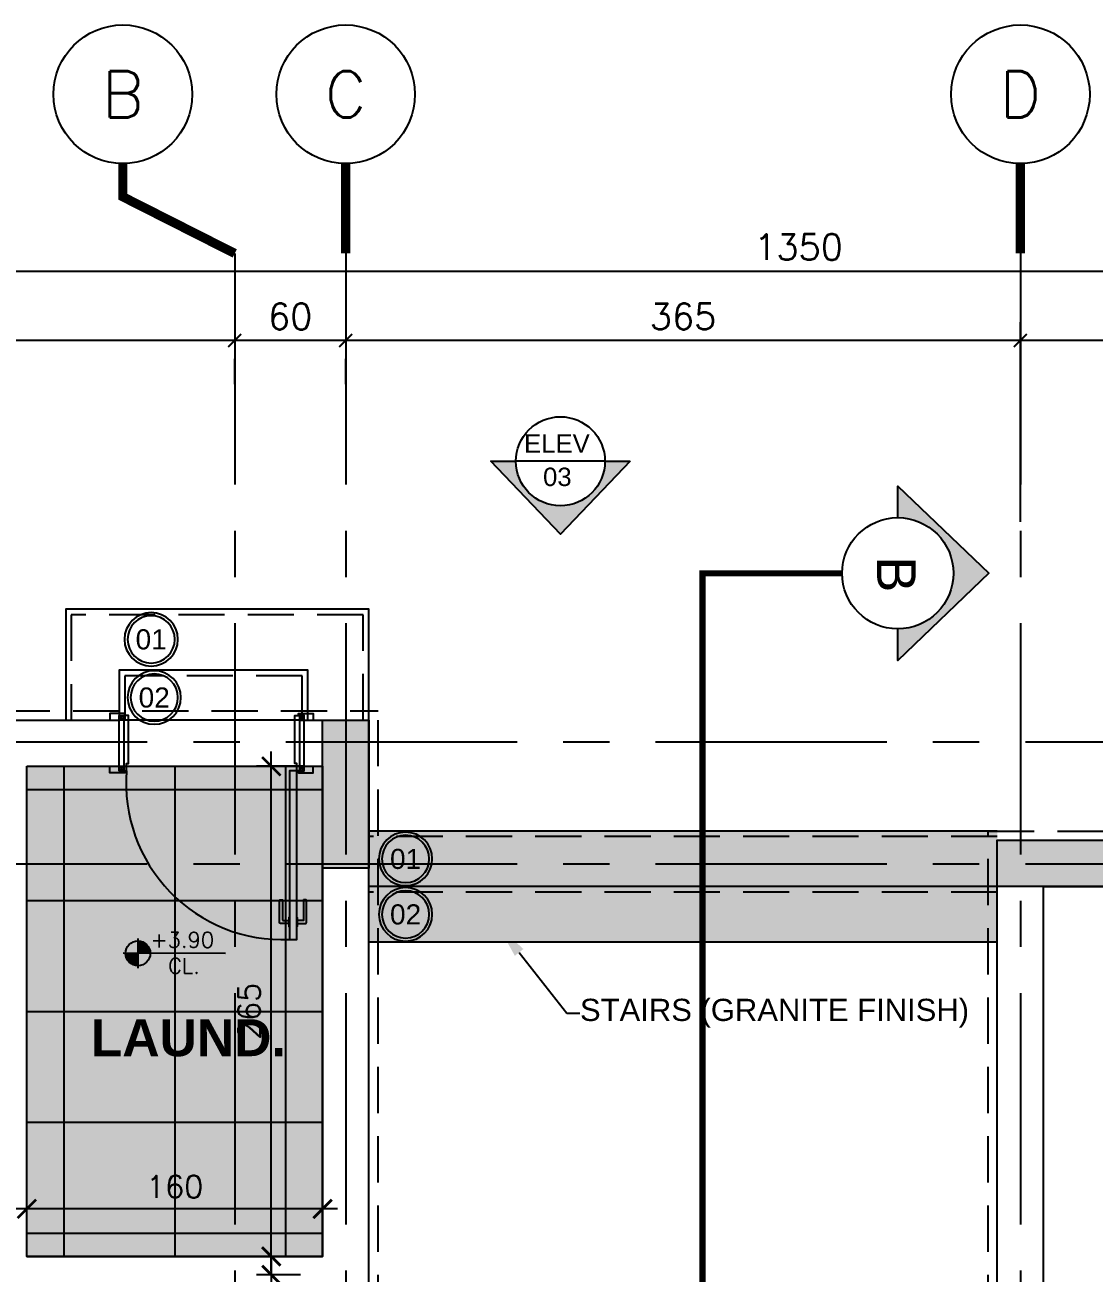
# Model space of a CAD drawing. Header units: centimetres. Extents: x -2093 to 2270, y -944 to 3084.
# Drawn here: x -1511 to -933, y 2409 to 3084 of the extents above; entities that cross this region are included whole.
import ezdxf
from ezdxf import colors
from ezdxf.entities.mleader import LeaderData, LeaderLine
from ezdxf.enums import TextEntityAlignment as Align
from ezdxf.math import Vec2, Vec3

# ---------------------------------------------------------------- set-up
doc = ezdxf.new("R2010")
doc.units = ezdxf.units.CM
doc.header["$LTSCALE"] = 100
doc.header["$MEASUREMENT"] = 0
for name, pattern in [('A0-01 FLOOR PLANS$0$HIDDEN', [0.375, 0.25, -0.125]), ('GRID$0$GRID$0$XREF GRID$0$GRIDS$0$CENTER', [2, 1.25, -0.25, 0.25, -0.25]), ('GRID$0$GRIDS$0$CENTER', [2, 1.25, -0.25, 0.25, -0.25]), ('XREF CUTTING LINES$0$ACAD_ISO10W100', [18, 12, -3, 0, -3]), ('XREF CUTTING LINES$0$DASHDOT', [1, 0.5, -0.25, 0, -0.25])]:
    doc.linetypes.add(name, pattern=pattern)
for name, color, linetype in [('A0-01 FLOOR PLANS$0$ARROW INDICATOR', 4, 'Continuous'), ('A0-01 FLOOR PLANS$0$HATCH', 8, 'Continuous'), ('A0-01 FLOOR PLANS$0$HIDDEN -03', 8, 'A0-01 FLOOR PLANS$0$HIDDEN'), ('A0-01 FLOOR PLANS$0$LVL', 2, 'Continuous'), ('A0-01 FLOOR PLANS$0$NUMBERS', 1, 'Continuous'), ('A0-01 FLOOR PLANS$0$STAIRS', 4, 'Continuous'), ('A0-01 FLOOR PLANS$0$TEXT', 3, 'Continuous'), ('A0-01 FLOOR PLANS$0$WALL-01', 7, 'Continuous'), ('A0-01 FLOOR PLANS$0$WALL-04', 1, 'Continuous'), ('A0-01 FLOOR PLANS$0$WINDOW', 1, 'Continuous'), ('A0-01 FLOOR PLANS$0$WOODEN DOOR', 1, 'Continuous'), ('DIM IN', 1, 'Continuous'), ('FURNITURE', 111, 'Continuous'), ('GRID$0$DIM IN', 1, 'Continuous'), ('GRID$0$GRID', 11, 'GRID$0$GRIDS$0$CENTER'), ('GRID$0$XREF GRID', 11, 'GRID$0$GRID$0$XREF GRID$0$GRIDS$0$CENTER'), ('HATCH', 8, 'Continuous'), ('ID_Ceiling_01', 161, 'Continuous'), ('XREF CUTTING LINES$0$ELEV', 2, 'XREF CUTTING LINES$0$ACAD_ISO10W100'), ('XREF CUTTING LINES$0$SECTION LINE', 6, 'XREF CUTTING LINES$0$DASHDOT'), ('XREF CUTTING LINES$0$WALL SECT LINE', 6, 'XREF CUTTING LINES$0$DASHDOT'), ('XREF GF COL$0$COLUMN', 6, 'Continuous'), ('XREF GF COL$0$COLUMN HATCH', 201, 'Continuous')]:
    doc.layers.add(name, color=color, linetype=linetype)
doc.layers.add('LVL', color=1, linetype='Continuous', true_color=0xff0000)
doc.styles.add('02-Ground$0$ATTRIBUTE', font='ROMANS.shx')
doc.styles.add('22', font='romans.shx')
doc.styles.add('A0-01 FLOOR PLANS$0$02-Ground$0$ATTRIBUTE', font='ROMANS.shx')
doc.styles.add('A0-01 FLOOR PLANS$0$Arial-Bold', font='arialbd.ttf')
doc.styles.add('A0-01 FLOOR PLANS$0$ART', font='arial.ttf')
doc.styles.add('A0-01 FLOOR PLANS$0$GRIDS$0$20', font='romans.shx')
doc.styles.add('GRID$0$GRIDS$0$18', font='romans.shx', dxfattribs={"width": 0.85, "height": 15})
doc.styles.add('GRID$0$ROMANS', font='romans')
doc.styles.add('GRIDS$0$20', font='romans.shx')
doc.styles.add('XREF CUTTING LINES$0$ART', font='arial.ttf')
doc.styles.add('XREF CUTTING LINES$0$ART-PS-1', font='arial.ttf', dxfattribs={"height": 20})
doc.dimstyles.new('100', dxfattribs={"dimtxt": 12, "dimasz": 10, "dimexe": 8, "dimexo": 12, "dimgap": 6, "dimtad": 1, "dimdec": 0, "dimzin": 0, "dimdsep": 46, "dimtxsty": '22', "dimblk": 'ARCHTICK', "dimcen": 30, "dimdle": 8, "dimclrd": 1, "dimclre": 1, "dimclrt": 2, "dimadec": 0, "dimazin": 0, "dimtfac": 1, "dimtdec": 0, "dimtmove": 2, "dimatfit": 3, "dimldrblk": 'OBLIQUE', "dimfxl": 100, "dimtolj": 1, "dimtzin": 0, "dimarcsym": 0})
doc.dimstyles.new('GRID$0$AS-17-100', dxfattribs={"dimtxt": 14, "dimasz": 7, "dimexe": 10, "dimexo": 25, "dimgap": 6, "dimtad": 1, "dimtoh": 1, "dimdec": 0, "dimdsep": 46, "dimtxsty": 'GRID$0$ROMANS', "dimblk1": 'GRID$0$_ARCHTICK', "dimblk2": 'GRID$0$_ARCHTICK', "dimsah": 1, "dimcen": 25, "dimdle": 10, "dimclrd": 1, "dimclre": 1, "dimclrt": 2, "dimadec": 0, "dimazin": 0, "dimtfac": 1, "dimtdec": 0, "dimtofl": 0, "dimtmove": 2, "dimatfit": 3, "dimldrblk": 'GRID$0$_ARCHTICK', "dimfxl": 1, "dimtolj": 1, "dimtzin": 0, "dimarcsym": 0})

# ---------------------------------------------------------------- blocks, each defined once
blk = doc.blocks.new('XREF CUTTING LINES')
at = {"layer": 'XREF CUTTING LINES$0$ELEV'}
h = blk.add_hatch(color=251, dxfattribs=at)
edge = h.paths.add_edge_path()
edge.add_line((-1183.622386411129, 2847.951912233885), (-1197.245082598616, 2847.951912233885))
edge.add_ellipse((-1221.311608383528, 2847.951912233885), major_axis=(-17.01760358211501, -17.01760358211501), ratio=0.9999999999999889, start_angle=-45.000000000000284, end_angle=134.9999999999997, ccw=False)
edge.add_line((-1245.378134168448, 2847.951912233885), (-1259.00083035595, 2847.951912233885))
edge.add_line((-1259.000830355943, 2847.951912233885), (-1221.31160838352, 2808.569676956889))
edge.add_line((-1221.31160838352, 2808.56967695689), (-1183.622386411128, 2847.951912233886))
at = {"layer": 'XREF CUTTING LINES$0$SECTION LINE'}
h = blk.add_hatch(color=251, dxfattribs=at)
edge = h.paths.add_edge_path()
edge.add_line((-1038.834446662905, 2834.498973260405), (-1038.834446662905, 2817.470603026046))
edge.add_ellipse((-1038.834446662905, 2787.387445794906), major_axis=(21.27200447764375, -21.27200447764378), ratio=0.9999999999999887, start_angle=-45.000000000000284, end_angle=134.9999999999997, ccw=False)
edge.add_line((-1038.834446662905, 2757.304288563757), (-1038.834446662905, 2740.275918329378))
edge.add_line((-1038.834446662905, 2740.275918329378), (-989.6066525666604, 2787.387445794906))
edge.add_line((-989.6066525666606, 2787.387445794915), (-1038.834446662905, 2834.498973260414))
at = {"layer": 'XREF CUTTING LINES$0$ELEV', "color": 2, "linetype": 'Continuous'}
blk.add_line((-1197.245082598613, 2847.951912233886), (-1245.378134168444, 2847.951912233886), dxfattribs=at)
for points in [[(-1183.622386411121, 2847.951912233885), (-1221.31160838352, 2808.56967695689), (-1259.000830355935, 2847.951912233885), (-1245.378134168444, 2847.951912233885)], [(-1197.245082598612, 2847.951912233885), (-1183.622386411121, 2847.951912233885)]]:
    blk.add_lwpolyline(points, dxfattribs=at)
blk.add_circle((-1221.311608383528, 2847.951912233885), 24.06652578491579, dxfattribs=at)
at = {"layer": 'XREF CUTTING LINES$0$SECTION LINE', "color": 2, "linetype": 'Continuous'}
blk.add_lwpolyline([(-1038.834446662905, 2817.470603026046), (-1038.834446662905, 2834.498973260414), (-989.6066525666606, 2787.387445794915), (-1038.834446662905, 2740.275918329397), (-1038.834446662905, 2757.304288563757)], dxfattribs=at)
blk.add_circle((-1038.834446662905, 2787.387445794906), 30.08315723114473, dxfattribs=at)
at = {"layer": 'XREF CUTTING LINES$0$WALL SECT LINE', "const_width": 3.317877843354462}
blk.add_lwpolyline([(-1068.91760389405, 2787.387445794906), (-1144.443390814088, 2787.387445794906), (-1144.443390814383, 485.8709806342961)], dxfattribs=at)
at = {"layer": 'XREF CUTTING LINES$0$WALL SECT LINE', "color": 6}
blk.add_lwpolyline([(-1144.443390814088, 2787.387445794906), (-1068.91760389405, 2787.387445794906)], dxfattribs=at)
at = {"layer": 'XREF CUTTING LINES$0$ELEV', "style": 'XREF CUTTING LINES$0$ART-PS-1'}
for s, p in [('ELEV', (-1223.235746264369, 2857.580563040795)), ('03', (-1222.986430150301, 2839.531307572947))]:
    blk.add_text(s, height=9.953633530063387, dxfattribs=at).set_placement(p, align=Align.MIDDLE_CENTER)
at = {"layer": 'XREF CUTTING LINES$0$SECTION LINE', "color": 2, "style": 'XREF CUTTING LINES$0$ART'}
blk.add_text('B', height=20.90263041312467, rotation=270, dxfattribs=at).set_placement((-1039.59608657773, 2786.789540537096), align=Align.MIDDLE_CENTER)
blk = doc.blocks.new('XREF GF COL')
at = {"layer": 'XREF GF COL$0$COLUMN HATCH'}
for points in [[(-11634.69592813422, 2708.000000000006), (-11659.69592813422, 2708.000000000006), (-11659.69592813422, 2628.000000000006), (-11634.69592813422, 2628.000000000006)], [(-11294.69592813422, 2643.000000000005), (-11294.69592813422, 2618.000000000005), (-11214.69592813422, 2618.000000000005), (-11214.69592813422, 2643.000000000005)]]:
    blk.add_hatch(color=256, dxfattribs=at).paths.add_polyline_path(points)
at = {"layer": 'XREF GF COL$0$COLUMN'}
for points in [[(-11659.69592813422, 2708.000000000006), (-11634.69592813422, 2708.000000000006), (-11634.69592813422, 2628.000000000006), (-11659.69592813422, 2628.000000000006)], [(-11294.69592813422, 2618.000000000005), (-11294.69592813422, 2643.000000000005), (-11214.69592813422, 2643.000000000005), (-11214.69592813422, 2618.000000000005)]]:
    blk.add_lwpolyline(points, close=True, dxfattribs=at)
blk = doc.blocks.new('GRID$0$_ARCHTICK')
at = {"color": 0, "linetype": 'ByBlock', "const_width": 0.15}
blk.add_lwpolyline([(-0.5, -0.5), (0.5, 0.5)], dxfattribs=at)
blk = doc.blocks.new('*D2018')
at = {"layer": 'GRID$0$DIM IN', "color": 1, "lineweight": -2, "transparency": 16777216}
for p, q in [((-407.4999999999764, 2913.257602937484), (-982.5000000000261, 2913.257602937484)), ((-972.5000000000261, 2905.58881603675), (-972.5000000000261, 2903.257602937484)), ((-417.4999999999764, 2905.588816036749), (-417.4999999999764, 2903.257602937484))]:
    blk.add_line(p, q, dxfattribs=at)
at = {"layer": 'GRID$0$DIM IN', "color": 1, "lineweight": -2, "transparency": 16777216, "xscale": 7, "yscale": 7, "zscale": 7, "rotation": 180}
blk.add_blockref('GRID$0$_ARCHTICK', (-972.5000000000261, 2913.257602937484), dxfattribs=at)
at = {"layer": 'GRID$0$DIM IN', "color": 1, "lineweight": -2, "transparency": 16777216, "xscale": 7, "yscale": 7, "zscale": 7}
blk.add_blockref('GRID$0$_ARCHTICK', (-417.4999999999764, 2913.257602937484), dxfattribs=at)
at = {"layer": 'GRID$0$DIM IN', "color": 2, "transparency": 16777216, "insert": (-695.0000000000013, 2926.257602937484), "char_height": 14, "attachment_point": 5, "style": 'GRID$0$ROMANS'}
blk.add_mtext('\\A1;555', dxfattribs=at)
blk = doc.blocks.new('*D2019')
at = {"layer": 'GRID$0$DIM IN', "color": 1, "lineweight": -2, "transparency": 16777216}
for p, q in [((-972.5000000000261, 2815.239918929475), (-972.5000000000261, 2923.257602937484)), ((-962.5000000000261, 2913.257602937484), (-1347.500000000025, 2913.257602937484)), ((-1337.500000000025, 2889.614948291413), (-1337.500000000025, 2903.257602937484))]:
    blk.add_line(p, q, dxfattribs=at)
at = {"layer": 'GRID$0$DIM IN', "color": 1, "lineweight": -2, "transparency": 16777216, "xscale": 7, "yscale": 7, "zscale": 7, "rotation": 180}
blk.add_blockref('GRID$0$_ARCHTICK', (-1337.500000000025, 2913.257602937484), dxfattribs=at)
at = {"layer": 'GRID$0$DIM IN', "color": 1, "lineweight": -2, "transparency": 16777216, "xscale": 7, "yscale": 7, "zscale": 7}
blk.add_blockref('GRID$0$_ARCHTICK', (-972.5000000000261, 2913.257602937484), dxfattribs=at)
at = {"layer": 'GRID$0$DIM IN', "color": 2, "transparency": 16777216, "insert": (-1155.000000000026, 2926.257602937484), "char_height": 14, "attachment_point": 5, "style": 'GRID$0$ROMANS'}
blk.add_mtext('\\A1;365', dxfattribs=at)
blk = doc.blocks.new('*D2020')
at = {"layer": 'GRID$0$DIM IN', "color": 1, "lineweight": -2, "transparency": 16777216}
for p, q in [((-1327.500000000025, 2913.257602937484), (-1407.500000000025, 2913.257602937484)), ((-1397.500000000025, 2889.614948294397), (-1397.500000000025, 2903.257602937484)), ((-1337.500000000025, 2889.614948291413), (-1337.500000000025, 2903.257602937484))]:
    blk.add_line(p, q, dxfattribs=at)
at = {"layer": 'GRID$0$DIM IN', "color": 1, "lineweight": -2, "transparency": 16777216, "xscale": 7, "yscale": 7, "zscale": 7, "rotation": 180}
blk.add_blockref('GRID$0$_ARCHTICK', (-1397.500000000025, 2913.257602937484), dxfattribs=at)
at = {"layer": 'GRID$0$DIM IN', "color": 1, "lineweight": -2, "transparency": 16777216, "xscale": 7, "yscale": 7, "zscale": 7}
blk.add_blockref('GRID$0$_ARCHTICK', (-1337.500000000025, 2913.257602937484), dxfattribs=at)
at = {"layer": 'GRID$0$DIM IN', "color": 2, "transparency": 16777216, "insert": (-1367.500000000025, 2926.257602937484), "char_height": 14, "attachment_point": 5, "style": 'GRID$0$ROMANS'}
blk.add_mtext('\\A1;60', dxfattribs=at)
blk = doc.blocks.new('*D2021')
at = {"layer": 'GRID$0$DIM IN', "color": 1, "lineweight": -2, "transparency": 16777216}
for p, q in [((-1767.500000000025, 2935.33083934938), (-1767.500000000025, 2903.257602937484)), ((-1397.500000000025, 2925.813119273668), (-1397.500000000025, 2903.257602937484)), ((-1387.500000000025, 2913.257602937484), (-1777.500000000025, 2913.257602937484))]:
    blk.add_line(p, q, dxfattribs=at)
at = {"layer": 'GRID$0$DIM IN', "color": 1, "lineweight": -2, "transparency": 16777216, "xscale": 7, "yscale": 7, "zscale": 7, "rotation": 180}
blk.add_blockref('GRID$0$_ARCHTICK', (-1767.500000000025, 2913.257602937484), dxfattribs=at)
at = {"layer": 'GRID$0$DIM IN', "color": 1, "lineweight": -2, "transparency": 16777216, "xscale": 7, "yscale": 7, "zscale": 7}
blk.add_blockref('GRID$0$_ARCHTICK', (-1397.500000000025, 2913.257602937484), dxfattribs=at)
at = {"layer": 'GRID$0$DIM IN', "color": 2, "transparency": 16777216, "insert": (-1582.500000000025, 2926.257602937484), "char_height": 14, "attachment_point": 5, "style": 'GRID$0$ROMANS'}
blk.add_mtext('\\A1;370', dxfattribs=at)
blk = doc.blocks.new('*D2012')
at = {"layer": 'GRID$0$DIM IN', "color": 1, "lineweight": -2, "transparency": 16777216}
for p, q in [((-1777.500000000025, 2950.813119273668), (-407.4999999999764, 2950.813119273668)), ((-1767.500000000025, 2938.34350248047), (-1767.500000000025, 2940.813119273668)), ((-417.4999999999764, 2938.34350248047), (-417.4999999999764, 2940.813119273668))]:
    blk.add_line(p, q, dxfattribs=at)
at = {"layer": 'GRID$0$DIM IN', "color": 1, "lineweight": -2, "transparency": 16777216, "xscale": 7, "yscale": 7, "zscale": 7, "rotation": 180}
blk.add_blockref('GRID$0$_ARCHTICK', (-1767.500000000025, 2950.813119273668), dxfattribs=at)
at = {"layer": 'GRID$0$DIM IN', "color": 1, "lineweight": -2, "transparency": 16777216, "xscale": 7, "yscale": 7, "zscale": 7}
blk.add_blockref('GRID$0$_ARCHTICK', (-417.4999999999764, 2950.813119273668), dxfattribs=at)
at = {"layer": 'GRID$0$DIM IN', "color": 2, "transparency": 16777216, "insert": (-1092.500000000001, 2963.813119273668), "char_height": 14, "attachment_point": 5, "style": 'GRID$0$ROMANS'}
blk.add_mtext('\\A1;1350', dxfattribs=at)
blk = doc.blocks.new('A0-01 FLOOR PLANS$0$02-Ground$0$A$C4F2068BA')
for p, q in [((0.4000000372320756, 0.6374428982243843), (0.4000000372320756, 0.1625566975845287)), ((1.815603450622268, 0.3999997979044565), (0.1625569369121478, 0.3999997979044565))]:
    blk.add_line(p, q)
at = {"color": 8, "const_width": 0.2}
for points in [[(0.4000000372320756, 0.4999997979102773, -0.4142135623730951), (0.5000000372233444, 0.3999997979044565, -0.4142135623730737)], [(0.4000000372320756, 0.2999997978986357, -0.4142135623730951), (0.3000000372262548, 0.3999997979044565, -0.4142135623730737)]]:
    blk.add_lwpolyline(points, format="xyb", dxfattribs=at)
blk.add_circle((0.4000000372320756, 0.3999997979044565), 0.2)
blk = doc.blocks.new('A0-01 FLOOR PLANS$0$02-Ground$0$123')
at = {"ltscale": 0.1}
blk.add_blockref('A0-01 FLOOR PLANS$0$02-Ground$0$A$C4F2068BA', (-0.4000000372320756, -0.3999997979044565), dxfattribs=at)
blk = doc.blocks.new('A0-01 FLOOR PLANS$0$02-Ground$0$LEVEL- PLAN')
at = {"layer": 'A0-01 FLOOR PLANS$0$LVL', "ltscale": 0.1}
blk.add_blockref('A0-01 FLOOR PLANS$0$02-Ground$0$123', (7.275957614183426e-12, -7.275957614183426e-12), dxfattribs=at)
at = {"layer": 'A0-01 FLOOR PLANS$0$LVL', "ltscale": 0.1, "style": 'A0-01 FLOOR PLANS$0$02-Ground$0$ATTRIBUTE', "width": 0.8, "flags": 4}
blk.add_attdef('%%P0.00', (0.2027841417951244, 0.09261878275742319), '', height=0.25, dxfattribs=at)
blk.add_attdef('LVL', text='', height=0.25, dxfattribs=at).set_placement((0.7450624139863216, -0.3271430782544904), align=Align.CENTER)
blk = doc.blocks.new('A0-01 FLOOR PLANS$0$OUT DOOR')
at = {"layer": 'A0-01 FLOOR PLANS$0$WOODEN DOOR'}
for p, q in [((-1782.499999988104, 2265.499999999992), (-1779.999999988081, 2267.999999999996)), ((-1779.999999988104, 2265.5), (-1782.499999988104, 2267.999999999992)), ((-1752.500000000003, 2265.499999999998), (-1755, 2267.999999999994)), ((-1755.000000000003, 2265.500000000001), (-1752.500000000003, 2267.999999999998)), ((-1782.49999998815, 2170.500000000007), (-1779.999999988127, 2168.000000000003)), ((-1779.99999998815, 2170.5), (-1782.49999998815, 2168.000000000007)), ((-1752.500000000049, 2170.500000000005), (-1755.000000000045, 2168.000000000009)), ((-1755.000000000049, 2170.500000000001), (-1752.500000000049, 2168.000000000005))]:
    blk.add_line(p, q, dxfattribs=at)
for points in [[(-1782.49999998809, 2264.999999999996), (-1783.49999998809, 2264.999999999996), (-1783.499999988079, 2272.999999999978), (-1779.999999988081, 2272.999999999965)], [(-1779.999999988116, 2265.499999999992), (-1779.999999988082, 2267.999999999992), (-1782.499999988081, 2267.99999999997), (-1782.499999988126, 2265.499999999996)], [(-1752.50000000001, 2264.999999999998), (-1751.50000000001, 2264.999999999998), (-1751.50000000002, 2272.999999999983), (-1755.000000000003, 2272.999999999945)], [(-1752.499999999989, 2265.499999999998), (-1752.500000000003, 2267.999999999998), (-1755, 2268.000000000005), (-1755.000000000003, 2265.500000000001)], [(-1752.499999999989, 2265.499999999998), (-1752.49999999999, 2263.999999999998), (-1756.499999999992, 2264.000000000001), (-1756.499999999992, 2262.999999999998), (-1782.499999988116, 2262.999999999996), (-1782.499999988116, 2265.499999999996), (-1752.499999999989, 2265.500000000001)], [(-1673.265411185262, 2263.999999999719), (-1673.26541118526, 2264.297129707774), (-1668.313249384338, 2264.297129707774), (-1668.313249384338, 2263.999999999719)], [(-1673.26541118526, 2260.038270558982), (-1673.26541118526, 2259.741140850927), (-1668.313249384338, 2259.741140850927), (-1668.313249384338, 2260.038270558982)], [(-1782.499999988136, 2171.000000000003), (-1783.499999988136, 2171.000000000003), (-1783.499999988125, 2163.000000000021), (-1779.999999988127, 2163.000000000034)], [(-1752.500000000035, 2170.500000000005), (-1752.500000000036, 2172.000000000005), (-1756.500000000038, 2172.000000000001), (-1756.500000000038, 2173.000000000005), (-1782.499999988162, 2173.000000000003), (-1782.499999988162, 2170.500000000003), (-1752.500000000035, 2170.500000000001)], [(-1779.999999988162, 2170.500000000007), (-1779.999999988128, 2168.000000000007), (-1782.499999988127, 2168.000000000029), (-1782.499999988172, 2170.500000000003)], [(-1752.500000000056, 2171.000000000005), (-1751.500000000056, 2171.000000000005), (-1751.500000000065, 2163.00000000002), (-1755.000000000049, 2163.000000000058)], [(-1752.500000000035, 2170.500000000005), (-1752.500000000049, 2168.000000000005), (-1755.000000000045, 2167.999999999998), (-1755.000000000049, 2170.500000000001)]]:
    blk.add_lwpolyline(points, dxfattribs=at)
for points in [[(-1669.996984396643, 2264.297129707789), (-1669.996984396666, 2268.749632034203, 0.41421356237155), (-1670.492200576758, 2269.244848214291), (-1682.67451860703, 2269.244848214291, 0.414213562373095), (-1682.872605079067, 2269.046761742258), (-1682.872605079067, 2267.858242910036, 0.4142135623727761), (-1682.67451860703, 2267.660156437998), (-1671.779762645, 2267.660156437988, -0.4142135623705012), (-1671.581676172963, 2267.46206996595), (-1671.581676172938, 2264.297129707774)], [(-1669.996984396643, 2259.741140850913), (-1669.996984396666, 2255.288638524499, -0.41421356237155), (-1670.492200576758, 2254.793422344407), (-1682.67451860703, 2254.793422344407, -0.414213562373095), (-1682.872605079067, 2254.991508816444), (-1682.872605079067, 2256.180027648666, -0.4142135623727761), (-1682.67451860703, 2256.378114120704), (-1671.779762645, 2256.378114120715, 0.4142135623705012), (-1671.581676172963, 2256.576200592753), (-1671.581676172938, 2259.741140850924)]]:
    blk.add_lwpolyline(points, format="xyb", dxfattribs=at)
blk.add_lwpolyline([(-1661.380222863049, 2260.038270559256), (-1661.380222863036, 2263.999999999997), (-1752.499999999989, 2263.999999999997), (-1752.499999999989, 2260.038270559256)], close=True, dxfattribs=at)
blk.add_arc((-1745.827540046801, 2256.26602574191), 84.529786561673, 265.4725790185006, 2.531129810188216, dxfattribs=at)
blk = doc.blocks.new('A0-01 FLOOR PLANS$0$NUMBER')
at = {"layer": 'A0-01 FLOOR PLANS$0$NUMBERS'}
blk.add_circle((0, 0), 65, dxfattribs=at)
at = {"layer": 'A0-01 FLOOR PLANS$0$NUMBERS', "color": 8}
blk.add_circle((0, 0), 57.5, dxfattribs=at)
blk = doc.blocks.new('A0-01 FLOOR PLANS$0$OUTDOOR')
at = {"layer": 'A0-01 FLOOR PLANS$0$STAIRS'}
for p, q in [((-985, 2648.000000000005), (-1325, 2648.000000000005)), ((-985, 2618.000000000005), (-1325, 2618.000000000005))]:
    blk.add_line(p, q, dxfattribs=at)
at = {"layer": 'A0-01 FLOOR PLANS$0$STAIRS', "color": 8, "linetype": 'A0-01 FLOOR PLANS$0$HIDDEN'}
for p, q in [((-985, 2645.000000000005), (-1325, 2645.000000000005)), ((-985, 2615.000000000005), (-1325, 2615.000000000005))]:
    blk.add_line(p, q, dxfattribs=at)
at = {"layer": 'A0-01 FLOOR PLANS$0$STAIRS', "color": 8}
blk.add_line((-985, 2588.000000000005), (-1325, 2588.000000000005), dxfattribs=at)
at = {"layer": 'A0-01 FLOOR PLANS$0$STAIRS'}
for points in [[(-1325, 2708.000000000006), (-1325, 2768.000000000006), (-1488.928080965873, 2768.000000000006), (-1488.928080965873, 2708.000000000006)], [(-1358, 2708.000000000006), (-1358, 2735.000000000006), (-1460.000000000002, 2734.999999988132), (-1460.000000000002, 2707.999999988132)]]:
    blk.add_lwpolyline(points, dxfattribs=at)
at = {"layer": 'A0-01 FLOOR PLANS$0$STAIRS', "color": 8, "linetype": 'A0-01 FLOOR PLANS$0$HIDDEN'}
for points in [[(-1328, 2708.000000000006), (-1328, 2765.000000000006), (-1485.928080965873, 2765.000000000006), (-1485.928080965873, 2708.000000000006)], [(-1361, 2708.000000000006), (-1361, 2732.000000000006), (-1457.000000000002, 2731.999999988132), (-1457.000000000002, 2707.999999988132)]]:
    blk.add_lwpolyline(points, dxfattribs=at)
blk = doc.blocks.new('_ARCHTICK')
at = {"color": 0, "linetype": 'ByBlock', "const_width": 0.15}
blk.add_lwpolyline([(-0.5, -0.5), (0.5, 0.5)], dxfattribs=at)
blk = doc.blocks.new('*D61')
at = {"layer": 'DIM IN', "color": 1, "lineweight": -2, "transparency": 16777216}
for p, q in [((-1377.732377505708, 2416.000000000006), (-1377.732377505708, 2140.000000000006)), ((-1362.000000000001, 2408.000000000006), (-1385.732377505708, 2408.000000000006)), ((-1362, 2148.000000000006), (-1385.732377505708, 2148.000000000006))]:
    blk.add_line(p, q, dxfattribs=at)
at = {"layer": 'DIM IN', "color": 1, "lineweight": -2, "transparency": 16777216, "xscale": 10, "yscale": 10, "zscale": 10}
for p, rotation in [((-1377.732377505708, 2408.000000000006), 90), ((-1377.732377505708, 2148.000000000006), 270)]:
    blk.add_blockref('_ARCHTICK', p, dxfattribs=dict(at, rotation=rotation))
at = {"layer": 'DIM IN', "color": 2, "transparency": 16777216, "insert": (-1389.732377505707, 2278.000000000006), "char_height": 12, "attachment_point": 5, "rotation": 90, "style": '22'}
blk.add_mtext('\\A1;260', dxfattribs=at)
blk = doc.blocks.new('_OBLIQUE')
at = {"color": 0, "linetype": 'ByBlock'}
blk.add_line((-0.5, -0.5), (0.5, 0.5), dxfattribs=at)
blk = doc.blocks.new('*D62')
at = {"layer": 'DIM IN', "color": 1, "lineweight": -2, "transparency": 16777216}
for p, q in [((-1377.732377505709, 2410.000000000006), (-1377.732377505709, 2691.000000000007)), ((-1362, 2683.000000000007), (-1385.732377505709, 2683.000000000007)), ((-1362, 2418.000000000006), (-1385.732377505709, 2418.000000000006))]:
    blk.add_line(p, q, dxfattribs=at)
at = {"layer": 'DIM IN', "color": 1, "lineweight": -2, "transparency": 16777216, "xscale": 10, "yscale": 10, "zscale": 10}
for p, rotation in [((-1377.732377505709, 2683.000000000007), 90), ((-1377.732377505709, 2418.000000000006), 270)]:
    blk.add_blockref('_ARCHTICK', p, dxfattribs=dict(at, rotation=rotation))
at = {"layer": 'DIM IN', "color": 2, "transparency": 16777216, "insert": (-1389.732377505708, 2550.500000000006), "char_height": 12, "attachment_point": 5, "rotation": 90, "style": '22'}
blk.add_mtext('\\A1;265', dxfattribs=at)
blk = doc.blocks.new('*D63')
at = {"layer": 'DIM IN', "color": 1, "lineweight": -2, "transparency": 16777216}
for p, q in [((-1510, 2430.000000000005), (-1510, 2451.69070715688)), ((-1350, 2430.000000000005), (-1350, 2451.69070715688)), ((-1342, 2443.69070715688), (-1518, 2443.69070715688))]:
    blk.add_line(p, q, dxfattribs=at)
at = {"layer": 'DIM IN', "color": 1, "lineweight": -2, "transparency": 16777216, "xscale": 10, "yscale": 10, "zscale": 10, "rotation": 180}
blk.add_blockref('_ARCHTICK', (-1510, 2443.69070715688), dxfattribs=at)
at = {"layer": 'DIM IN', "color": 1, "lineweight": -2, "transparency": 16777216, "xscale": 10, "yscale": 10, "zscale": 10}
blk.add_blockref('_ARCHTICK', (-1350, 2443.69070715688), dxfattribs=at)
at = {"layer": 'DIM IN', "color": 2, "transparency": 16777216, "insert": (-1430, 2455.69070715688), "char_height": 12, "attachment_point": 5, "style": '22'}
blk.add_mtext('\\A1;160', dxfattribs=at)
blk = doc.blocks.new('02-Ground$0$A$C4F2068BA')
h = blk.add_hatch(color=8)
h.dxf.hatch_style = 1
h.paths.add_polyline_path([(0.4000000372320756, 0.5999997979044565), (0.4000000372320756, 0.3999997979044565), (0.6000000372320756, 0.3999997979044565, 0.4142135623730951)])
h = blk.add_hatch(color=8)
h.dxf.hatch_style = 1
h.paths.add_polyline_path([(0.4000000372320756, 0.3999997979044565), (0.2000000372320756, 0.3999997979044565, 0.4142135623730951), (0.4000000372320756, 0.1999997979044565)])
for p, q in [((0.4000000372320756, 0.6374428982243843), (0.4000000372320756, 0.1625566975845287)), ((1.815603450622268, 0.3999997979044565), (0.1625569369121478, 0.3999997979044565))]:
    blk.add_line(p, q)
blk.add_circle((0.4000000372320756, 0.3999997979044565), 0.2)
blk = doc.blocks.new('02-Ground$0$123')
at = {"ltscale": 0.1}
blk.add_blockref('02-Ground$0$A$C4F2068BA', (-0.4000000372320756, -0.3999997979044565), dxfattribs=at)
blk = doc.blocks.new('02-Ground$0$LEVEL- PLAN')
at = {"ltscale": 0.1}
blk.add_blockref('02-Ground$0$123', (7.276000000000001e-12, -7.276000000000001e-12), dxfattribs=at)
at = {"ltscale": 0.1, "style": '02-Ground$0$ATTRIBUTE', "width": 0.8, "flags": 4}
blk.add_attdef('%%P0.00', (0.2027841417951208, 0.0926187827574268), '', height=0.25, dxfattribs=at)
blk.add_attdef('LVL', text='', height=0.25, dxfattribs=at).set_placement((0.745062413986318, -0.3271430782544868), align=Align.CENTER)
blk = doc.blocks.new('GRID')
at = {"layer": 'GRID$0$XREF GRID'}
for p, q in [((-1397.500000000025, 2960.330839352368, 0.00248619643663347), (-1397.500000000025, 522.762848807519, -0.00167551085159826)), ((-1337.500000000025, 2960.330839349383), (-1337.500000000025, 522.7628488045343, -0.00416170728823173)), ((-972.5000000000261, 2960.330839349384, 0.00416170728823173), (-972.5000000000261, 522.7628488045357)), ((-1969.804241438602, 2696.159775922617), (-230.2361929991457, 2696.159775922616)), ((-1969.804241438601, 2630.31999999984), (-230.2361929991446, 2630.319999999839))]:
    blk.add_line(p, q, dxfattribs=at)
at = {"layer": 'GRID$0$XREF GRID', "color": 3, "linetype": 'Continuous', "const_width": 5}
for points, elevation in [([(-1458.042213978852, 3008.883275450237), (-1458.042213978853, 2990.965098186389), (-1397.500000000025, 2960.330839352368)], 0.00248619643663347), ([(-972.5000000000261, 3008.883275450214), (-972.5000000000261, 2960.330839349383)], 0.00416170728823173)]:
    blk.add_lwpolyline(points, dxfattribs=dict(at, elevation=elevation))
blk.add_lwpolyline([(-1337.500000000025, 3008.883275450214), (-1337.500000000025, 2960.330839349383)], dxfattribs=at)
at = {"layer": 'GRID$0$XREF GRID', "color": 3, "linetype": 'Continuous'}
for centre in [(-1458.042213978852, 3046.383275450237, 0.00248619643663347), (-1337.500000000025, 3046.383275450214), (-972.5000000000261, 3046.383275450214, 0.00416170728823173)]:
    blk.add_circle(centre, 37.5, dxfattribs=at)
at = {"layer": 'GRID$0$GRID', "color": 4, "linetype": 'Continuous', "style": 'GRID$0$GRIDS$0$18'}
for s, p in [('B', (-1458.042213978852, 3046.383275450237, 0.00248619643663347)), ('C', (-1337.500000000025, 3046.383275450214)), ('D', (-972.5000000000261, 3046.383275450214, 0.00416170728823173))]:
    blk.add_text(s, height=25, dxfattribs=at).set_placement(p, align=Align.MIDDLE)
at = {"layer": 'GRID$0$DIM IN'}
for base, p1, p2, picture, middle in [((-417.4999999999764, 2950.813119273668), (-1767.500000000025, 2963.34350248047, 0.00416170728823173), (-417.4999999999764, 2963.34350248047, 0.004161707288231724), '*D2012', (-1092.500000000001, 2963.813119273668)), ((-1767.500000000025, 2913.257602937484), (-1397.500000000025, 2950.813119273668), (-1767.500000000025, 2960.33083934938, 0.00416170728823173), '*D2021', (-1582.500000000025, 2926.257602937484)), ((-1397.500000000025, 2913.257602937484), (-1337.500000000025, 2914.614948291413), (-1397.500000000025, 2914.614948294397, 0.00248619643663347), '*D2020', (-1367.500000000025, 2926.257602937484)), ((-1337.500000000025, 2913.257602937484), (-972.5000000000261, 2790.239918929475, 0.004161707288231726), (-1337.500000000025, 2914.614948291413), '*D2019', (-1155.000000000026, 2926.257602937484)), ((-972.5000000000261, 2913.257602937484), (-417.4999999999764, 2930.588816036749, 0.00416170728823173), (-972.5000000000261, 2930.58881603675, 0.004161707288231726), '*D2018', (-695.0000000000013, 2926.257602937484))]:
    dim = blk.add_linear_dim(base=base, p1=p1, p2=p2, dimstyle='GRID$0$AS-17-100', dxfattribs=at)
    dim.commit()
    dim.dimension.update_dxf_attribs({"geometry": picture, "text_midpoint": middle})
blk = doc.blocks.new('A0-01 FLOOR PLANS')
at = {"layer": 'A0-01 FLOOR PLANS$0$HATCH'}
h = blk.add_hatch(dxfattribs=at)
h.set_pattern_fill('DOTS', color=256, scale=50)
h.set_pattern_definition([(0, (0, 0), (1.5625, 3.125), [0, -3.125])])
h.paths.add_polyline_path([(-1325, 2648.000000000005), (-985, 2648.000000000005), (-985, 2588.000000000005), (-1325, 2588.000000000005)])
at = {"layer": 'A0-01 FLOOR PLANS$0$HIDDEN -03'}
for p, q in [((-1785, 2713.000000000005), (-1320, 2713.000000000005)), ((-1320, 2158.000000000005), (-1320, 2713.000000000005)), ((-990, 2648.000000000005), (-400, 2648.000000000005)), ((-990, 2158.000000000005), (-990, 2648.000000000005))]:
    blk.add_line(p, q, dxfattribs=at)
at = {"layer": 'A0-01 FLOOR PLANS$0$WALL-01'}
for p, q in [((-1780, 2708.000000000005), (-1460, 2708.000000000005)), ((-1460, 2683.000000000005), (-1460, 2708.000000000005)), ((-1360, 2683.000000000005), (-1360, 2708.000000000006)), ((-1360, 2708.000000000005), (-1325, 2708.000000000005)), ((-1325, 2128.000000000005), (-1325, 2708.000000000005)), ((-1510, 2683.000000000005), (-1460, 2683.000000000005)), ((-1510, 2418.000000000005), (-1510, 2683.000000000005)), ((-1360, 2683.000000000005), (-1350, 2683.000000000005)), ((-1350, 2418.000000000005), (-1350, 2683.000000000005)), ((-985, 2643.000000000005), (-785, 2643.000000000005)), ((-985, 2128.000000000005), (-985, 2643.000000000005)), ((-960.0000000000006, 2618.000000000005), (-785, 2618.000000000005)), ((-960, 1958.000000000005), (-960.0000000000006, 2618.000000000005)), ((-1510, 2418.000000000005), (-1350, 2418.000000000005))]:
    blk.add_line(p, q, dxfattribs=at)
at = {"layer": 'A0-01 FLOOR PLANS$0$WALL-04'}
for p, q in [((-1360, 2707.999999988078), (-1459.999999988129, 2708.000000000005)), ((-1460.000000000007, 2683.000000000063), (-1360, 2683.000000000063)), ((-985, 2588.000000000005), (-1325, 2588.000000000005))]:
    blk.add_line(p, q, dxfattribs=at)
at = {"layer": 'A0-01 FLOOR PLANS$0$LVL'}
ref = blk.add_blockref('A0-01 FLOOR PLANS$0$02-Ground$0$LEVEL- PLAN', (-1249.744140574929, 2733.001990147049), dxfattribs=dict(at, xscale=47.80922768457422, yscale=47.80922768457422, zscale=47.80922768457422, rotation=359.9470003599919))
ref.add_attrib('%%P0.00', '+30.0', (-1240.045095502837, 2737.421052752317), dxfattribs={"layer": '0', "ltscale": 0.1, "height": 11.95230692114356, "rotation": 359.9470003600083, "style": 'A0-01 FLOOR PLANS$0$GRIDS$0$20'})
ref.add_attrib('LVL', 'FFL.', dxfattribs={"layer": '0', "ltscale": 0.1, "height": 11.95230692114356, "rotation": 359.9470003600083, "style": 'A0-01 FLOOR PLANS$0$GRIDS$0$20'}).set_placement((-1214.137764929323, 2717.328589010929), align=Align.CENTER)
at = {"layer": 'A0-01 FLOOR PLANS$0$NUMBERS', "xscale": -0.2224697851507073, "yscale": 0.2224697851507073, "zscale": 0.2780872314370521, "rotation": 90}
for p in [(-1442.710618788984, 2751.661760419552), (-1441.06125214867, 2720.208782788589), (-1305.078585631245, 2632.937305834104), (-1305.078585631244, 2602.937305834103)]:
    blk.add_blockref('A0-01 FLOOR PLANS$0$NUMBER', p, dxfattribs=at)
at = {"layer": 'A0-01 FLOOR PLANS$0$STAIRS'}
blk.add_blockref('A0-01 FLOOR PLANS$0$OUTDOOR', (0, 0), dxfattribs=at)
at = {"layer": 'A0-01 FLOOR PLANS$0$WALL-01'}
blk.add_blockref('GRID', (0, 0), dxfattribs=at)
at = {"layer": 'A0-01 FLOOR PLANS$0$WINDOW'}
for name, p in [('XREF CUTTING LINES', (0, 0)), ('XREF GF COL', (10309.69592813422, 0))]:
    blk.add_blockref(name, p, dxfattribs=at)
at = {"layer": 'A0-01 FLOOR PLANS$0$WOODEN DOOR', "rotation": 270}
blk.add_blockref('A0-01 FLOOR PLANS$0$OUT DOOR', (-3628.000000000005, 928.0000000000073), dxfattribs=at)
at = {"layer": 'A0-01 FLOOR PLANS$0$TEXT', "style": 'A0-01 FLOOR PLANS$0$ART'}
for s, p in [('01', (-1442.710618788984, 2751.661760419552)), ('02', (-1441.06125214867, 2720.208782788589)), ('01', (-1305.078585631245, 2632.937305834104)), ('02', (-1305.078585631244, 2602.937305834103))]:
    blk.add_text(s, height=10.86278247800985, dxfattribs=at).set_placement(p, align=Align.MIDDLE_CENTER)
at = {"layer": 'A0-01 FLOOR PLANS$0$TEXT', "style": 'A0-01 FLOOR PLANS$0$Arial-Bold'}
blk.add_text('LAUND.', height=20, dxfattribs=at).set_placement((-1475.416287855988, 2526.269739434176))
at = {"layer": 'A0-01 FLOOR PLANS$0$ARROW INDICATOR'}
ml = blk.add_multileader_mtext('Standard', dxfattribs=at)
ml.set_content('STAIRS (GRANITE FINISH)', color=256, style='A0-01 FLOOR PLANS$0$ART')
ml.set_leader_properties()
ml.build(insert=Vec2(0, 0))
ml.multileader.update_dxf_attribs({"text_right_attachment_type": 6, "dogleg_length": 0.36, "arrow_head_size": 18})
ctx = ml.context
ctx.base_point, ctx.char_height, ctx.arrow_head_size, ctx.landing_gap_size, ctx.plane_origin = Vec3(-1210.829781791845, 2549.52989395799), 12, 18, 0.09, Vec3(-1254.816309314846, 2596.50978674085)
ctx.right_attachment = 6
notes = []
notes.append((ctx, [(0, (1, 1, 0), (-1217.790497414042, 2549.52989395799), (1, 0), 6.960715622197413, [(0, [(-1254.816309314846, 2596.50978674085)], 0, [])])]))
ctx.mtext.insert, ctx.mtext.flow_direction = Vec3(-1210.739781791845, 2557.293877586912), 5
for ctx, leaders in notes:
    for number, flags, end, landing, length, lines in leaders:
        leader = LeaderData()
        leader.index, (leader.has_last_leader_line, leader.has_dogleg_vector, leader.attachment_direction) = number, flags
        leader.last_leader_point, leader.dogleg_vector, leader.dogleg_length = Vec3(end), Vec3(landing), length
        for number, points, colour, breaks in lines:
            line = LeaderLine()
            line.index, line.vertices, line.color, line.breaks = number, Vec3.list(points), colors.encode_raw_color(colour), breaks
            leader.lines.append(line)
        ctx.leaders.append(leader)

msp = doc.modelspace()

# ---------------------------------------------------------------- hatches: boundary and pattern name
at = {"layer": 'HATCH'}
h = msp.add_hatch(color=8, dxfattribs=at)
h.dxf.hatch_style = 1
h.paths.add_polyline_path([(-1510, 2683.000000000005), (-1350, 2683.000000000005), (-1350, 2418.000000000005), (-1510, 2418.000000000005)])

# ---------------------------------------------------------------- linework, layer by layer
at = {"layer": 'ID_Ceiling_01'}
for p, q in [((-1490, 2683.000000000005), (-1490, 2418.000000000005)), ((-1430, 2683.000000000005), (-1430, 2418.000000000005)), ((-1370, 2683.000000000005), (-1370, 2418.000000000005)), ((-1510, 2670.500000000005), (-1350, 2670.500000000005)), ((-1510, 2610.500000000005), (-1350, 2610.500000000005)), ((-1510, 2550.500000000005), (-1350, 2550.500000000005)), ((-1510, 2490.500000000005), (-1350, 2490.500000000005)), ((-1510, 2430.500000000005), (-1350, 2430.500000000005))]:
    msp.add_line(p, q, dxfattribs=at)
msp.add_lwpolyline([(-1510, 2683.000000000005), (-1350, 2683.000000000005), (-1350, 2418.000000000005), (-1510, 2418.000000000005)], close=True, dxfattribs=at)

# ---------------------------------------------------------------- block references
at = {"layer": 'FURNITURE'}
msp.add_blockref('A0-01 FLOOR PLANS', (0, 0), dxfattribs=at)
at = {"layer": 'LVL'}
ref = msp.add_blockref('02-Ground$0$LEVEL- PLAN', (-1449.90185727196, 2581.874777188541), dxfattribs=dict(at, xscale=33.46645937920196, yscale=33.46645937920196, zscale=33.46645937920196, rotation=359.9470003599918))
ref.add_attrib('%%P0.00', '+3.90', (-1443.112525721492, 2584.968121012228), dxfattribs={"layer": '0', "ltscale": 0.1, "height": 8.366614844800495, "rotation": 359.9470003600083, "style": 'GRIDS$0$20'})
ref.add_attrib('LVL', 'CL.', dxfattribs={"layer": '0', "ltscale": 0.1, "height": 8.366614844800495, "rotation": 359.9470003600083, "style": 'GRIDS$0$20'}).set_placement((-1424.977394320036, 2570.903396393257), align=Align.CENTER)

# ---------------------------------------------------------------- dimensions: what is measured, and where the dimension line sits
at = {"layer": 'DIM IN'}
for base, p1, p2, picture, middle in [((-1377.732377505709, 2683.000000000007), (-1350, 2418.000000000005), (-1350, 2683.000000000006), '*D62', (-1389.732377505708, 2550.500000000006)), ((-1377.732377505708, 2148.000000000006), (-1350, 2408.000000000005), (-1350, 2148.000000000005), '*D61', (-1389.732377505707, 2278.000000000006))]:
    dim = msp.add_linear_dim(base=base, p1=p1, p2=p2, angle=90, dimstyle='100', override={"dimfxl": 0.075}, dxfattribs=at)
    dim.commit()
    dim.dimension.update_dxf_attribs({"geometry": picture, "text_midpoint": middle})
dim = msp.add_linear_dim(base=(-1510, 2443.69070715688), p1=(-1350, 2418.000000000005), p2=(-1510, 2418.000000000005), dimstyle='100', override={"dimfxl": 0.075}, dxfattribs=at)
dim.commit()
dim.dimension.update_dxf_attribs({"geometry": '*D63', "text_midpoint": (-1430, 2455.69070715688)})

# ---------------------------------------------------------------- next in the draw order: wipeouts: each hides what was drawn before it
msp.add_wipeout([(-1267.0574831835238, 2763.429005088318), (-1180.6793831021184, 2761.935503843627), (-1181.874926134156, 2703.987414223625), (-1269.747463929967, 2707.273134199514)]).dxf.layer = 'DIM IN'

doc.saveas('drawing.dxf')
